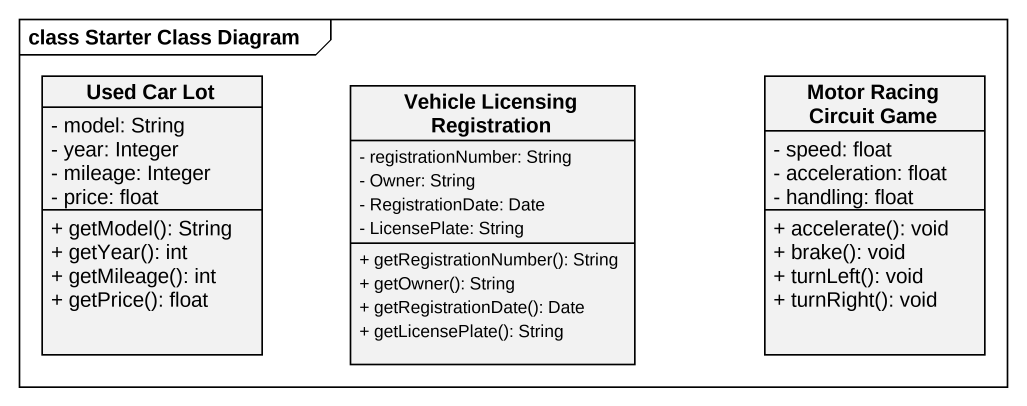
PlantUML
@startuml
mainframe class Starter Class Diagram
hide circle
hide empty members
skinparam classAttributeIconSize 0
class "Used Car Lot" as Used_Car_Lot {
  - model: String
  - year: Integer
  - mileage: Integer
  - price: float
  + getModel(): String
  + getYear(): int
  + getMileage(): int
  + getPrice(): float
}
class "Vehicle Licensing Registration" as Vehicle_Licensing {
  - registrationNumber: String
  - Owner: String
  - RegistrationDate: Date
  - LicensePlate: String
  + getRegistrationNumber(): String
  + getOwner(): String
  + getRegistrationDate(): Date
  + getLicensePlate(): String
}
class "Motor Racing Circuit Game" as Motor_Racing_Circuit_Game {
  - speed: float
  - acceleration: float
  - handling: float
  + accelerate(): void
  + brake(): void
  + turnLeft(): void
  + turnRight(): void
}
@enduml
